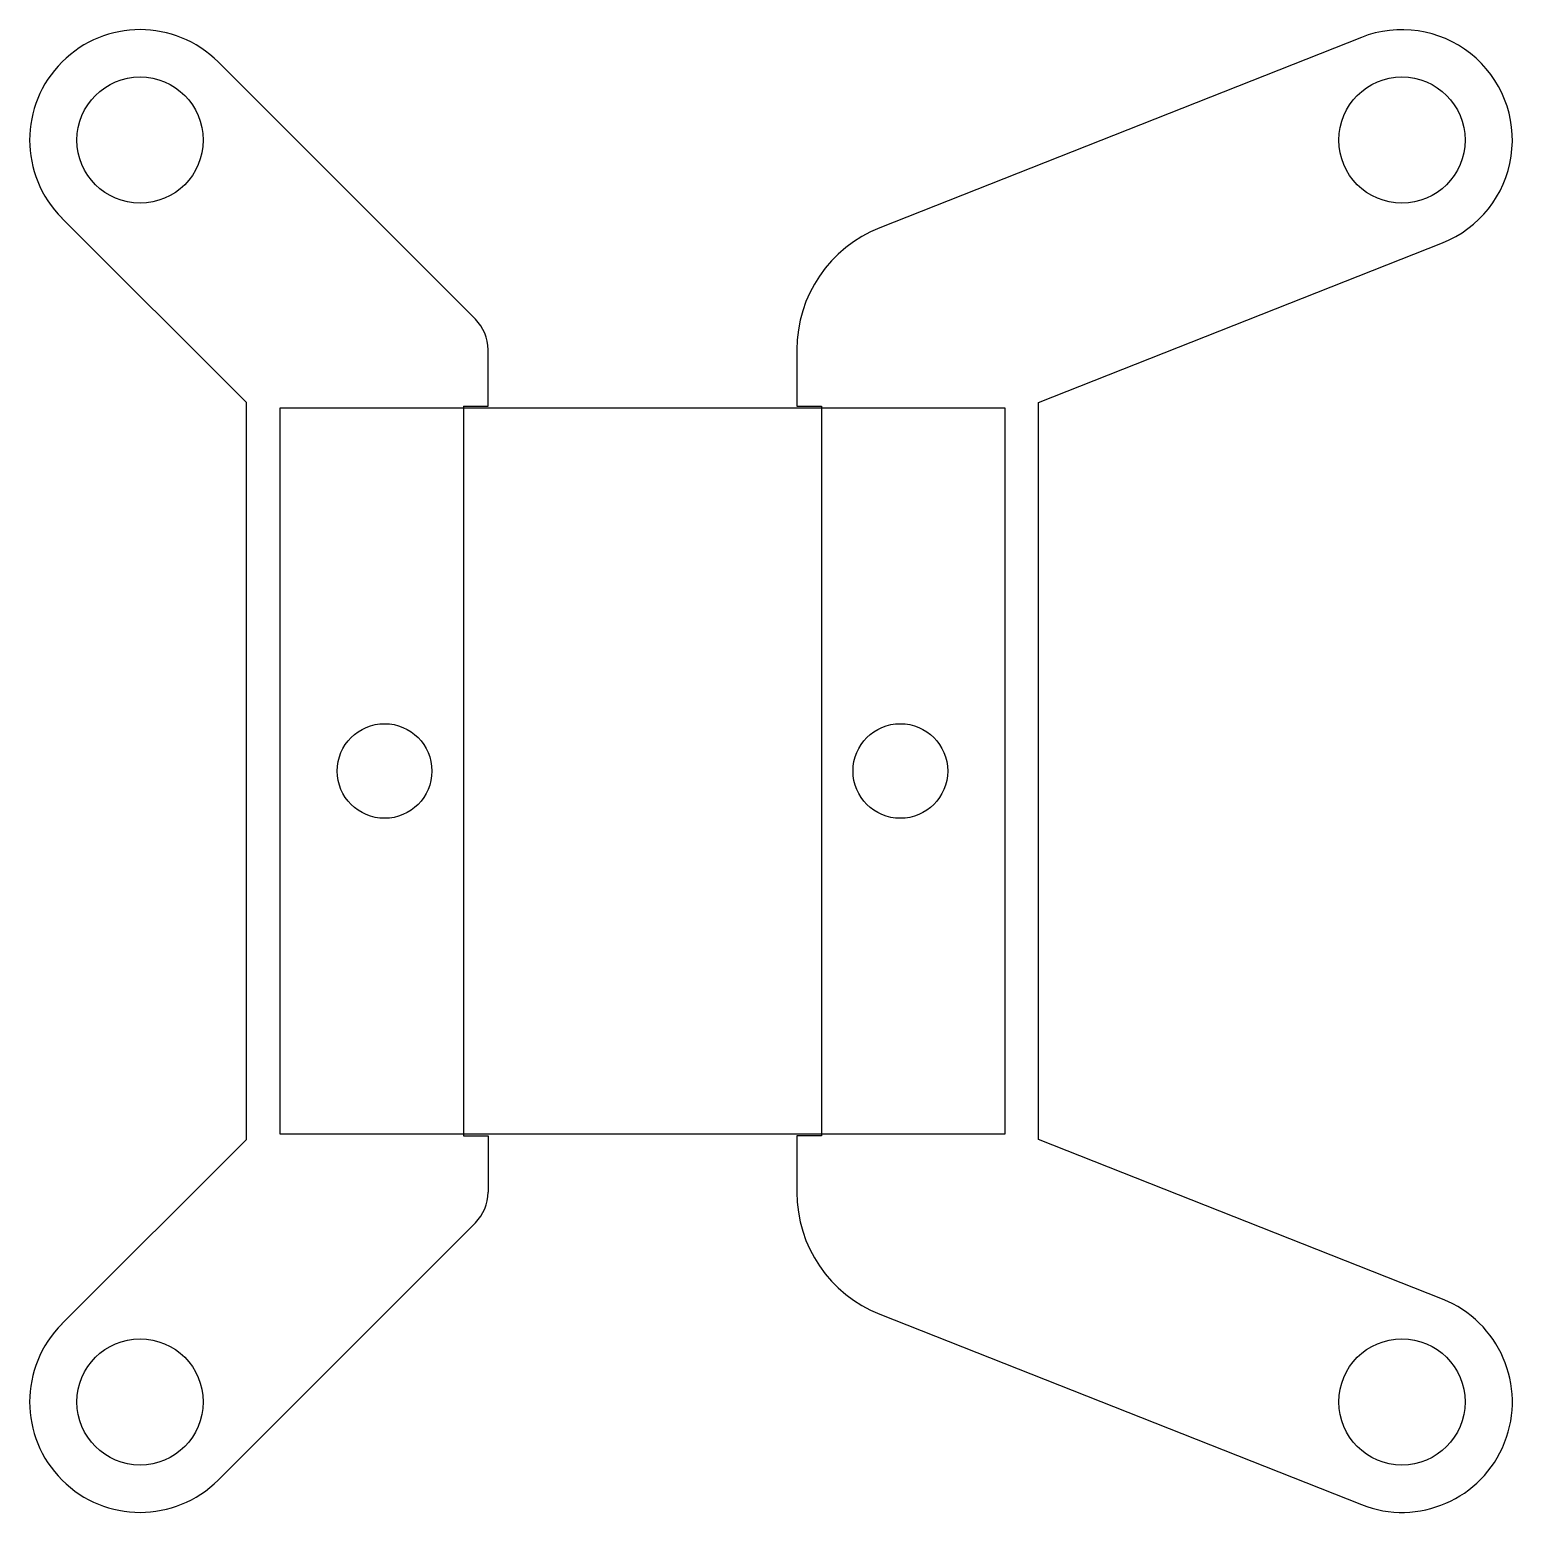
# Model space of a CAD drawing. Header units: millimetres. Extents: x 8.2 to 55.2, y 8.3 to 55.3.
import ezdxf

# ---------------------------------------------------------------- set-up
doc = ezdxf.new("R2010")
doc.units = ezdxf.units.MM

msp = doc.modelspace()

# ---------------------------------------------------------------- linework, layer by layer
for p, q in [((50.423, 55.1), (35.156, 49.062)), ((22.339, 46.165), (14.185, 54.32)), ((9.235, 49.37), (15.08, 43.525)), ((40.19, 43.525), (52.997, 48.59)), ((22.74, 43.405), (22.74, 45.199)), ((32.53, 45.199), (32.53, 43.405)), ((15.08, 20.165), (15.08, 43.525)), ((16.135, 43.345), (16.135, 20.345)), ((39.135, 43.345), (16.135, 43.345)), ((21.96, 43.405), (21.96, 20.285)), ((21.96, 43.405), (22.74, 43.405)), ((32.53, 43.405), (33.31, 43.405)), ((33.31, 43.405), (33.31, 20.285)), ((39.135, 20.345), (39.135, 43.345)), ((40.19, 20.165), (40.19, 43.525)), ((16.135, 20.345), (39.135, 20.345)), ((21.96, 20.285), (22.74, 20.285)), ((22.74, 20.285), (22.74, 18.491)), ((32.53, 20.285), (32.53, 18.491)), ((33.31, 20.285), (32.53, 20.285)), ((9.235, 14.32), (15.08, 20.165)), ((52.997, 15.1), (40.19, 20.165)), ((32.53, 18.491), (32.53, 18.491)), ((22.339, 17.525), (14.185, 9.37)), ((35.156, 14.628), (50.423, 8.59))]:
    msp.add_line(p, q)
for centre, radius in [((11.71, 51.845), 2), ((51.71, 51.845), 2), ((19.46, 31.845), 1.5), ((35.81, 31.845), 1.5), ((11.71, 11.845), 2), ((51.71, 11.845), 2)]:
    msp.add_circle(centre, radius)
for centre, radius, start, end in [((11.71, 51.845), 3.5, 45, 225), ((51.71, 51.845), 3.5, 291.578, 111.578), ((36.684, 45.199), 4.155, 111.578, 180), ((21.373, 45.199), 1.367, 0, 45), ((21.373, 18.491), 1.367, 315, 0), ((36.684, 18.491), 4.155, 180, 248.422), ((51.71, 11.845), 3.5, 248.422, 68.422), ((11.71, 11.845), 3.5, 135, 315)]:
    msp.add_arc(centre, radius, start, end)

doc.saveas('drawing.dxf')
